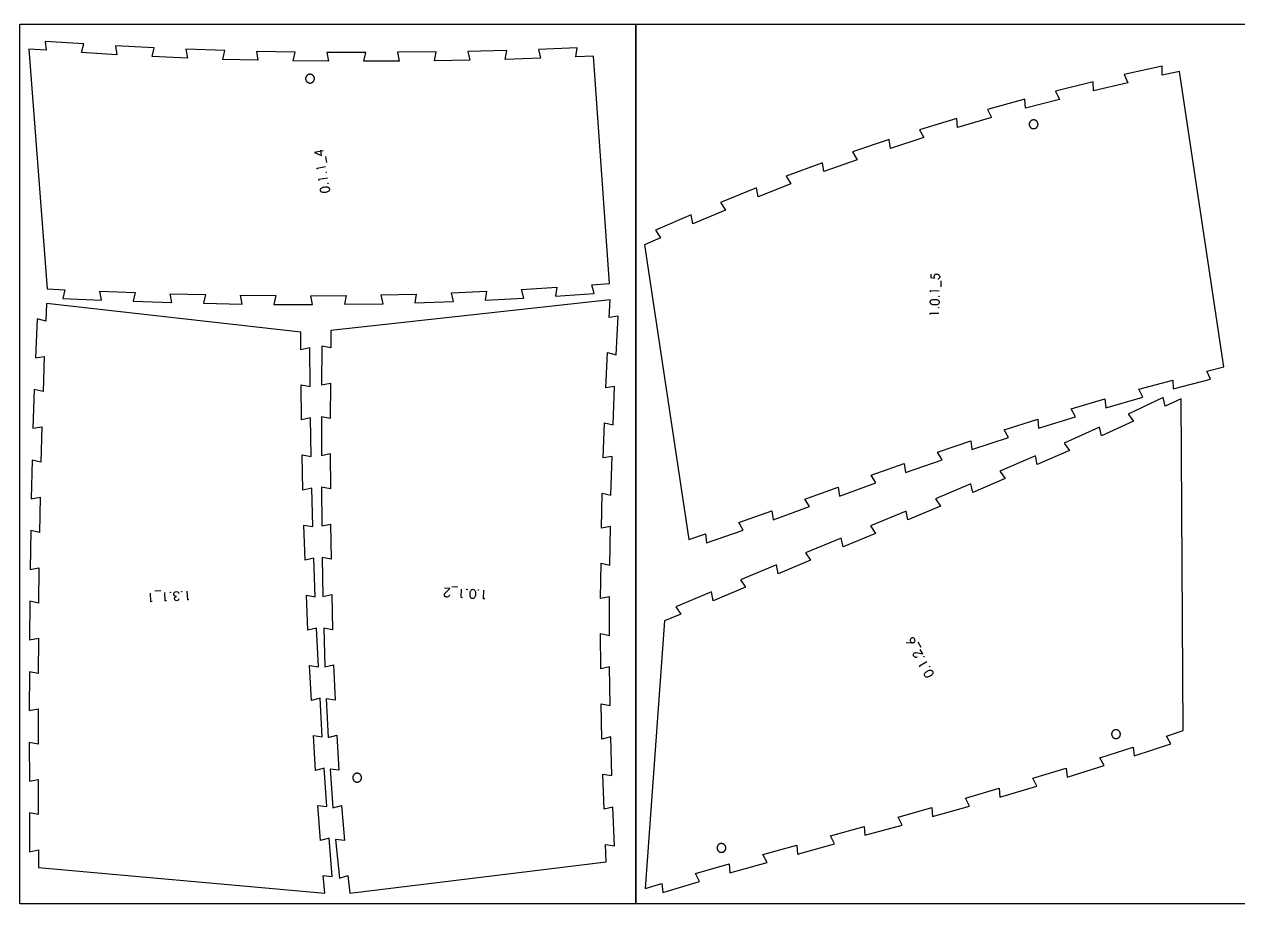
# Model space of a CAD drawing. Header units: millimetres. Extents: x 0 to 7990, y -4000 to -3000.
# Drawn here: x 705 to 2084, y -4000 to -3000 of the extents above; entities that cross this region are included whole.
import ezdxf

# ---------------------------------------------------------------- set-up
doc = ezdxf.new("R2010")
doc.units = ezdxf.units.MM
doc.header["$MEASUREMENT"] = 0
for name, color, linetype, true_color in [('Default', 18, 'Continuous', 0x000000), ('nest$l_engrave_text', 5, 'Continuous', 0x0000ff), ('nest$l_inner_cut', 3, 'Continuous', 0x00ff00), ('nest$l_outer_cut', 1, 'Continuous', 0xff0000)]:
    doc.layers.add(name, color=color, linetype=linetype, true_color=true_color)

msp = doc.modelspace()

# ---------------------------------------------------------------- linework, layer by layer
at = {"layer": 'Default'}
for points in [[(700, -4000), (700, -3000), (1400, -3000), (1400, -4000)], [(1400, -4000), (1400, -3000), (2100, -3000), (2100, -4000)]]:
    msp.add_lwpolyline(points, close=True, dxfattribs=at)
at = {"layer": 'nest$l_engrave_text'}
for points in [[(1044.7, -3144.1), (1034.7, -3145.7), (1042.9, -3149.3), (1041.9, -3143.2)], [(1048.7, -3157.2), (1047.7, -3150.4)], [(1038, -3164.9), (1037.8, -3163.5), (1047.5, -3161.9)], [(1040, -3177.5), (1039.8, -3176.1), (1049.5, -3174.5)], [(1735.4, -3284.1), (1735.3, -3287.8), (1739.5, -3288.7), (1739.4, -3288.1), (1739.2, -3287.2), (1739.3, -3286.4), (1739.4, -3285.8), (1739.7, -3285.2), (1740.1, -3284.7), (1740.7, -3284.3), (1741.5, -3284), (1742.2, -3284), (1743, -3284.1), (1743.7, -3284.4), (1744.4, -3284.9), (1745, -3285.5), (1745.3, -3286.2), (1745.5, -3287.1), (1745.4, -3287.9), (1745, -3288.7), (1744.4, -3289.3), (1744, -3289.6), (1743.6, -3289.8), (1743.5, -3289.9)], [(1747, -3298.6), (1747.1, -3291.8)], [(1735.1, -3304.3), (1735.1, -3302.9), (1744.9, -3303.1)], [(1734.7, -3329.9), (1734.7, -3328.4), (1744.5, -3328.6)], [(1197.6, -3639.9), (1190.8, -3639.6)], [(850.5, -3656.5), (849, -3656.6), (848.5, -3646.8)], [(860.2, -3644.2), (853.4, -3644.6)], [(866.7, -3655.7), (865.3, -3655.7), (864.8, -3646)], [(880.8, -3653.4), (880.3, -3654.2), (879.8, -3654.7), (879.2, -3655.2), (878.3, -3655.4), (877.4, -3655.2), (876.6, -3654.8), (876, -3654.1), (875.7, -3653.2), (875.9, -3652.3), (876.5, -3651.6), (877.2, -3651.1), (878.1, -3650.8), (876.8, -3650.5), (875.7, -3650), (875.1, -3649.3), (874.8, -3648.4), (874.9, -3647.6), (875, -3647), (875.3, -3646.4), (875.7, -3645.9), (876.8, -3645.3), (878.2, -3645), (879, -3645.2), (879.8, -3645.7), (880.3, -3646.2), (880.8, -3647.1)], [(892.2, -3654.3), (890.8, -3654.4), (890.3, -3644.6)], [(1188.4, -3648.8), (1188.3, -3649.3), (1188, -3650), (1187.7, -3650.4), (1187.2, -3650.8), (1186.4, -3651.2), (1185.4, -3651.4), (1184.9, -3651.3), (1184.4, -3651.2), (1183.8, -3650.9), (1183.4, -3650.5), (1182.8, -3649.6), (1182.6, -3649), (1182.6, -3648.5), (1182.8, -3647.6), (1182.9, -3647.3), (1183, -3647.2), (1183.2, -3646.8), (1188.6, -3641.5), (1182.8, -3641.1)], [(1202.9, -3652), (1201.5, -3651.9), (1202, -3642.2)], [(1228.4, -3653.3), (1227, -3653.3), (1227.5, -3643.5)], [(1707.5, -3702.9), (1713.9, -3703.3), (1714.5, -3703.3), (1715.1, -3703.2), (1715.6, -3703.1), (1716.3, -3702.8), (1716.8, -3702.3), (1717.2, -3701.6), (1717.4, -3700.9), (1717.3, -3700.1), (1717.1, -3699.4), (1716.7, -3698.7), (1716.1, -3698.2), (1715.4, -3697.8), (1714.6, -3697.7), (1713.9, -3697.8), (1713.2, -3698.1), (1712.5, -3698.7), (1712.1, -3699.3), (1711.9, -3700.1), (1711.9, -3700.9), (1712.2, -3701.6), (1712.6, -3702.3), (1713, -3702.7), (1713.4, -3702.9), (1713.9, -3703.1), (1714.5, -3703.3)], [(1724.3, -3708.5), (1721, -3702.6)], [(1719.8, -3719.7), (1719.3, -3719.8), (1718.6, -3720), (1718, -3719.9), (1717.5, -3719.8), (1716.7, -3719.3), (1716, -3718.5), (1715.8, -3718), (1715.6, -3717.5), (1715.6, -3716.9), (1715.7, -3716.3), (1716.2, -3715.3), (1716.6, -3714.9), (1716.9, -3714.6), (1717.9, -3714.3), (1718.2, -3714.2), (1718.3, -3714.2), (1718.8, -3714.2), (1726.1, -3715.9), (1723.3, -3710.8)], [(1723.1, -3730.6), (1722.4, -3729.4), (1730.9, -3724.6)]]:
    msp.add_lwpolyline(points, dxfattribs=at)
for points in [[(1048, -3168.2), (1048, -3168), (1048.2, -3168), (1048.4, -3168), (1048.5, -3168.1), (1048.4, -3168.3), (1048.3, -3168.4), (1048.1, -3168.4)], [(1051.5, -3188.9), (1051.1, -3189.6), (1050.4, -3190.2), (1049.5, -3190.7), (1049.4, -3190.7), (1049.2, -3190.8), (1048.9, -3190.9), (1048.5, -3191), (1047.3, -3191.2), (1046, -3191.4), (1045.5, -3191.4), (1045.2, -3191.4), (1044.9, -3191.4), (1044.8, -3191.4), (1043.6, -3191.1), (1043.1, -3190.9), (1042.8, -3190.8), (1042.2, -3190.2), (1041.8, -3189.6), (1041.6, -3189), (1041.5, -3188.2), (1041.7, -3187.4), (1042.1, -3186.8), (1042.7, -3186.2), (1043.3, -3185.9), (1044.1, -3185.5), (1044.8, -3185.3), (1045.8, -3185.1), (1046.8, -3184.9), (1047.6, -3184.8), (1048.5, -3184.8), (1049.1, -3184.9), (1049.8, -3185.1), (1050.4, -3185.4), (1051, -3185.8), (1051.3, -3186.2), (1051.6, -3186.8), (1051.8, -3187.3), (1051.8, -3188.1)], [(1050, -3180.8), (1050, -3180.6), (1050.2, -3180.6), (1050.4, -3180.6), (1050.5, -3180.8), (1050.4, -3180.9), (1050.3, -3181), (1050.1, -3181)], [(1744.4, -3309.4), (1744.4, -3309.2), (1744.6, -3309.1), (1744.7, -3309.2), (1744.8, -3309.4), (1744.7, -3309.5), (1744.6, -3309.6), (1744.4, -3309.5)], [(1744.4, -3317.6), (1743.9, -3318.2), (1743.1, -3318.6), (1742.2, -3319), (1742.1, -3319), (1741.8, -3319), (1741.5, -3319.1), (1741.1, -3319.1), (1739.9, -3319.2), (1738.6, -3319.1), (1738.1, -3319), (1737.8, -3318.9), (1737.5, -3318.9), (1737.4, -3318.9), (1736.2, -3318.4), (1735.8, -3318.1), (1735.5, -3317.9), (1735, -3317.3), (1734.7, -3316.6), (1734.6, -3315.9), (1734.7, -3315.1), (1735, -3314.4), (1735.5, -3313.9), (1736.2, -3313.4), (1736.8, -3313.2), (1737.7, -3313), (1738.5, -3312.9), (1739.5, -3312.8), (1740.5, -3312.8), (1741.3, -3312.9), (1742.2, -3313.1), (1742.7, -3313.2), (1743.4, -3313.5), (1744, -3314), (1744.4, -3314.4), (1744.7, -3314.9), (1744.9, -3315.5), (1745, -3316.1), (1744.9, -3316.8)], [(1744.1, -3322.1), (1744.2, -3322), (1744.4, -3321.9), (1744.5, -3322), (1744.6, -3322.2), (1744.5, -3322.3), (1744.3, -3322.4), (1744.2, -3322.3)], [(871.1, -3646.1), (870.9, -3646), (870.9, -3645.9), (870.9, -3645.7), (871.1, -3645.6), (871.2, -3645.7), (871.3, -3645.9), (871.3, -3646)], [(883.8, -3645.4), (883.7, -3645.4), (883.6, -3645.2), (883.7, -3645), (883.8, -3645), (884, -3645), (884.1, -3645.2), (884, -3645.4)], [(1208.3, -3642.9), (1208.1, -3642.9), (1208.1, -3642.7), (1208.1, -3642.5), (1208.3, -3642.5), (1208.5, -3642.6), (1208.5, -3642.7), (1208.5, -3642.9)], [(1216.5, -3643.1), (1217, -3643.7), (1217.5, -3644.5), (1217.8, -3645.5), (1217.8, -3645.6), (1217.8, -3645.8), (1217.9, -3646.1), (1217.9, -3646.5), (1217.9, -3647.8), (1217.8, -3649), (1217.7, -3649.5), (1217.6, -3649.9), (1217.6, -3650.1), (1217.5, -3650.2), (1217.3, -3650.8), (1217, -3651.4), (1216.7, -3651.8), (1216.5, -3652.1), (1215.9, -3652.6), (1215.2, -3652.8), (1214.5, -3652.9), (1213.7, -3652.8), (1213, -3652.4), (1212.5, -3652), (1212.1, -3651.2), (1211.8, -3650.6), (1211.6, -3649.7), (1211.6, -3649), (1211.6, -3647.9), (1211.6, -3646.9), (1211.7, -3646.1), (1211.9, -3645.3), (1212, -3644.7), (1212.4, -3644.1), (1212.8, -3643.5), (1213.3, -3643.1), (1213.8, -3642.8), (1214.4, -3642.6), (1215, -3642.5), (1215.8, -3642.7)], [(1221, -3643.6), (1220.9, -3643.6), (1220.8, -3643.4), (1220.9, -3643.2), (1221.1, -3643.2), (1221.2, -3643.2), (1221.3, -3643.4), (1221.2, -3643.6)], [(1727.4, -3719.2), (1727.4, -3719), (1727.5, -3718.9), (1727.7, -3718.8), (1727.8, -3719), (1727.8, -3719.1), (1727.7, -3719.3), (1727.5, -3719.3)], [(1737.8, -3737.4), (1737.6, -3738.2), (1737.2, -3739), (1736.5, -3739.8), (1736.4, -3739.8), (1736.2, -3739.9), (1736, -3740.1), (1735.6, -3740.4), (1734.6, -3741.1), (1733.5, -3741.6), (1733, -3741.8), (1732.7, -3741.9), (1732.4, -3742), (1732.3, -3742.1), (1731.7, -3742.2), (1731.1, -3742.2), (1730.6, -3742.2), (1730.2, -3742.2), (1729.4, -3741.9), (1728.9, -3741.5), (1728.5, -3740.9), (1728.1, -3740.1), (1728.1, -3739.4), (1728.2, -3738.7), (1728.6, -3737.9), (1729, -3737.4), (1729.6, -3736.8), (1730.2, -3736.3), (1731.1, -3735.8), (1732, -3735.3), (1732.7, -3734.9), (1733.5, -3734.6), (1734.1, -3734.5), (1734.8, -3734.4), (1735.6, -3734.5), (1736.2, -3734.7), (1736.7, -3735), (1737.2, -3735.4), (1737.5, -3735.8), (1737.8, -3736.6)], [(1733.6, -3730.3), (1733.6, -3730.2), (1733.7, -3730), (1733.9, -3730), (1734, -3730.1), (1734, -3730.3), (1733.9, -3730.4), (1733.7, -3730.5)]]:
    msp.add_lwpolyline(points, close=True, dxfattribs=at)
at = {"layer": 'nest$l_inner_cut'}
for points in [[(1029, -3056.9), (1028.8, -3057), (1028.6, -3057), (1028.5, -3057), (1028.3, -3057.1), (1028.1, -3057.1), (1028, -3057.2), (1027.8, -3057.3), (1027.7, -3057.3), (1027.5, -3057.4), (1027.3, -3057.5), (1027.2, -3057.6), (1027, -3057.7), (1026.9, -3057.8), (1026.8, -3057.9), (1026.6, -3058), (1026.5, -3058.1), (1026.4, -3058.2), (1026.2, -3058.3), (1026.1, -3058.4), (1026, -3058.6), (1025.9, -3058.7), (1025.8, -3058.8), (1025.7, -3059), (1025.6, -3059.1), (1025.5, -3059.3), (1025.4, -3059.4), (1025.3, -3059.6), (1025.2, -3059.7), (1025.2, -3059.9), (1025.1, -3060), (1025, -3060.2), (1025, -3060.4), (1024.9, -3060.5), (1024.9, -3060.7), (1024.9, -3060.9), (1024.8, -3061), (1024.8, -3061.2), (1024.8, -3061.4), (1024.8, -3061.6), (1024.8, -3061.7), (1024.8, -3061.9), (1024.8, -3062.1), (1024.8, -3062.3), (1024.8, -3062.4), (1024.8, -3062.6), (1024.8, -3062.8), (1024.9, -3062.9), (1024.9, -3063.1), (1025, -3063.3), (1025, -3063.4), (1025.1, -3063.6), (1025.1, -3063.8), (1025.2, -3063.9), (1025.3, -3064.1), (1025.4, -3064.2), (1025.4, -3064.4), (1025.5, -3064.5), (1025.6, -3064.7), (1025.7, -3064.8), (1025.8, -3065), (1025.9, -3065.1), (1026.1, -3065.2), (1026.2, -3065.4), (1026.3, -3065.5), (1026.4, -3065.6), (1026.6, -3065.7), (1026.7, -3065.8), (1026.8, -3065.9), (1027, -3066), (1027.1, -3066.1), (1027.3, -3066.2), (1027.4, -3066.3), (1027.6, -3066.4), (1027.7, -3066.4), (1027.9, -3066.5), (1028.1, -3066.6), (1028.2, -3066.6), (1028.4, -3066.7), (1028.6, -3066.7), (1028.7, -3066.8), (1028.9, -3066.8), (1029.1, -3066.8), (1029.2, -3066.8), (1029.4, -3066.9), (1029.6, -3066.9), (1029.8, -3066.9), (1029.9, -3066.9), (1030.1, -3066.9), (1030.3, -3066.8), (1030.5, -3066.8), (1030.6, -3066.8), (1030.8, -3066.8), (1031, -3066.7), (1031.1, -3066.7), (1031.3, -3066.6), (1031.5, -3066.6), (1031.6, -3066.5), (1031.8, -3066.4), (1031.9, -3066.4), (1032.1, -3066.3), (1032.2, -3066.2), (1032.4, -3066.1), (1032.5, -3066), (1032.7, -3065.9), (1032.8, -3065.8), (1033, -3065.7), (1033.1, -3065.6), (1033.2, -3065.5), (1033.3, -3065.4), (1033.5, -3065.2), (1033.6, -3065.1), (1033.7, -3065), (1033.8, -3064.8), (1033.9, -3064.7), (1034, -3064.5), (1034.1, -3064.4), (1034.2, -3064.2), (1034.2, -3064.1), (1034.3, -3063.9), (1034.4, -3063.8), (1034.4, -3063.6), (1034.5, -3063.4), (1034.6, -3063.3), (1034.6, -3063.1), (1034.6, -3062.9), (1034.7, -3062.8), (1034.7, -3062.6), (1034.7, -3062.4), (1034.7, -3062.3), (1034.8, -3062.1), (1034.8, -3061.9), (1034.8, -3061.7), (1034.7, -3061.6), (1034.7, -3061.4), (1034.7, -3061.2), (1034.7, -3061), (1034.7, -3060.9), (1034.6, -3060.7), (1034.6, -3060.5), (1034.5, -3060.4), (1034.5, -3060.2), (1034.4, -3060), (1034.3, -3059.9), (1034.3, -3059.7), (1034.2, -3059.6), (1034.1, -3059.4), (1034, -3059.3), (1033.9, -3059.1), (1033.8, -3059), (1033.7, -3058.8), (1033.6, -3058.7), (1033.5, -3058.6), (1033.4, -3058.4), (1033.3, -3058.3), (1033.2, -3058.2), (1033, -3058.1), (1032.9, -3058), (1032.8, -3057.9), (1032.6, -3057.8), (1032.5, -3057.7), (1032.3, -3057.6), (1032.2, -3057.5), (1032, -3057.4), (1031.9, -3057.3), (1031.7, -3057.3), (1031.5, -3057.2), (1031.4, -3057.1), (1031.2, -3057.1), (1031, -3057), (1030.9, -3057), (1030.7, -3057), (1030.5, -3056.9), (1030.4, -3056.9), (1030.2, -3056.9), (1030, -3056.9), (1029.8, -3056.9), (1029.7, -3056.9), (1029.5, -3056.9), (1029.3, -3056.9), (1029.1, -3056.9)], [(1852.3, -3108.7), (1852.1, -3108.7), (1851.9, -3108.7), (1851.7, -3108.7), (1851.6, -3108.8), (1851.4, -3108.8), (1851.2, -3108.8), (1851.1, -3108.9), (1850.9, -3108.9), (1850.7, -3108.9), (1850.6, -3109), (1850.4, -3109.1), (1850.2, -3109.1), (1850.1, -3109.2), (1849.9, -3109.3), (1849.8, -3109.3), (1849.6, -3109.4), (1849.5, -3109.5), (1849.3, -3109.6), (1849.2, -3109.7), (1849, -3109.8), (1848.9, -3109.9), (1848.8, -3110.1), (1848.6, -3110.2), (1848.5, -3110.3), (1848.4, -3110.4), (1848.3, -3110.6), (1848.2, -3110.7), (1848.1, -3110.8), (1848, -3111), (1847.9, -3111.1), (1847.8, -3111.3), (1847.7, -3111.4), (1847.7, -3111.6), (1847.6, -3111.7), (1847.5, -3111.9), (1847.5, -3112.1), (1847.4, -3112.2), (1847.3, -3112.4), (1847.3, -3112.6), (1847.3, -3112.7), (1847.2, -3112.9), (1847.2, -3113.1), (1847.2, -3113.2), (1847.2, -3113.4), (1847.2, -3113.6), (1847.2, -3113.8), (1847.2, -3113.9), (1847.2, -3114.1), (1847.2, -3114.3), (1847.2, -3114.5), (1847.3, -3114.6), (1847.3, -3114.8), (1847.3, -3115), (1847.4, -3115.1), (1847.4, -3115.3), (1847.5, -3115.5), (1847.5, -3115.6), (1847.6, -3115.8), (1847.7, -3115.9), (1847.8, -3116.1), (1847.9, -3116.3), (1847.9, -3116.4), (1848, -3116.5), (1848.1, -3116.7), (1848.2, -3116.8), (1848.4, -3117), (1848.5, -3117.1), (1848.6, -3117.2), (1848.7, -3117.3), (1848.8, -3117.5), (1849, -3117.6), (1849.1, -3117.7), (1849.2, -3117.8), (1849.4, -3117.9), (1849.5, -3118), (1849.7, -3118.1), (1849.8, -3118.1), (1850, -3118.2), (1850.1, -3118.3), (1850.3, -3118.4), (1850.5, -3118.4), (1850.6, -3118.5), (1850.8, -3118.5), (1851, -3118.6), (1851.1, -3118.6), (1851.3, -3118.7), (1851.5, -3118.7), (1851.6, -3118.7), (1851.8, -3118.7), (1852, -3118.7), (1852.2, -3118.7), (1852.3, -3118.7), (1852.5, -3118.7), (1852.7, -3118.7), (1852.9, -3118.7), (1853, -3118.7), (1853.2, -3118.6), (1853.4, -3118.6), (1853.5, -3118.5), (1853.7, -3118.5), (1853.9, -3118.4), (1854, -3118.4), (1854.2, -3118.3), (1854.3, -3118.2), (1854.5, -3118.1), (1854.7, -3118.1), (1854.8, -3118), (1855, -3117.9), (1855.1, -3117.8), (1855.2, -3117.7), (1855.4, -3117.6), (1855.5, -3117.5), (1855.6, -3117.3), (1855.8, -3117.2), (1855.9, -3117.1), (1856, -3117), (1856.1, -3116.8), (1856.2, -3116.7), (1856.3, -3116.5), (1856.4, -3116.4), (1856.5, -3116.3), (1856.6, -3116.1), (1856.6, -3115.9), (1856.7, -3115.8), (1856.8, -3115.6), (1856.9, -3115.5), (1856.9, -3115.3), (1857, -3115.1), (1857, -3115), (1857.1, -3114.8), (1857.1, -3114.6), (1857.1, -3114.5), (1857.1, -3114.3), (1857.2, -3114.1), (1857.2, -3113.9), (1857.2, -3113.8), (1857.2, -3113.6), (1857.2, -3113.4), (1857.1, -3113.2), (1857.1, -3113.1), (1857.1, -3112.9), (1857.1, -3112.7), (1857, -3112.6), (1857, -3112.4), (1856.9, -3112.2), (1856.9, -3112.1), (1856.8, -3111.9), (1856.8, -3111.7), (1856.7, -3111.6), (1856.6, -3111.4), (1856.5, -3111.3), (1856.4, -3111.1), (1856.3, -3111), (1856.3, -3110.8), (1856.1, -3110.7), (1856, -3110.6), (1855.9, -3110.4), (1855.8, -3110.3), (1855.7, -3110.2), (1855.6, -3110.1), (1855.4, -3109.9), (1855.3, -3109.8), (1855.2, -3109.7), (1855, -3109.6), (1854.9, -3109.5), (1854.7, -3109.4), (1854.6, -3109.3), (1854.4, -3109.3), (1854.3, -3109.2), (1854.1, -3109.1), (1854, -3109.1), (1853.8, -3109), (1853.6, -3108.9), (1853.5, -3108.9), (1853.3, -3108.9), (1853.1, -3108.8), (1852.9, -3108.8), (1852.8, -3108.8), (1852.6, -3108.7), (1852.4, -3108.7)], [(1943.4, -3802.8), (1943.2, -3802.9), (1943.1, -3803), (1942.9, -3803.1), (1942.8, -3803.2), (1942.7, -3803.3), (1942.5, -3803.4), (1942.4, -3803.5), (1942.3, -3803.6), (1942.2, -3803.8), (1942, -3803.9), (1941.9, -3804), (1941.8, -3804.2), (1941.7, -3804.3), (1941.6, -3804.4), (1941.5, -3804.6), (1941.4, -3804.7), (1941.4, -3804.9), (1941.3, -3805), (1941.2, -3805.2), (1941.2, -3805.4), (1941.1, -3805.5), (1941, -3805.7), (1941, -3805.9), (1940.9, -3806), (1940.9, -3806.2), (1940.9, -3806.4), (1940.9, -3806.5), (1940.8, -3806.7), (1940.8, -3806.9), (1940.8, -3807.1), (1940.8, -3807.2), (1940.8, -3807.4), (1940.8, -3807.6), (1940.8, -3807.7), (1940.9, -3807.9), (1940.9, -3808.1), (1940.9, -3808.3), (1941, -3808.4), (1941, -3808.6), (1941.1, -3808.8), (1941.1, -3808.9), (1941.2, -3809.1), (1941.3, -3809.2), (1941.3, -3809.4), (1941.4, -3809.6), (1941.5, -3809.7), (1941.6, -3809.9), (1941.7, -3810), (1941.8, -3810.1), (1941.9, -3810.3), (1942, -3810.4), (1942.1, -3810.5), (1942.2, -3810.7), (1942.4, -3810.8), (1942.5, -3810.9), (1942.6, -3811), (1942.8, -3811.1), (1942.9, -3811.2), (1943, -3811.3), (1943.2, -3811.4), (1943.3, -3811.5), (1943.5, -3811.6), (1943.6, -3811.7), (1943.8, -3811.7), (1944, -3811.8), (1944.1, -3811.9), (1944.3, -3811.9), (1944.5, -3812), (1944.6, -3812), (1944.8, -3812.1), (1945, -3812.1), (1945.1, -3812.1), (1945.3, -3812.1), (1945.5, -3812.2), (1945.7, -3812.2), (1945.8, -3812.2), (1946, -3812.2), (1946.2, -3812.2), (1946.3, -3812.1), (1946.5, -3812.1), (1946.7, -3812.1), (1946.9, -3812.1), (1947, -3812), (1947.2, -3812), (1947.4, -3811.9), (1947.5, -3811.9), (1947.7, -3811.8), (1947.8, -3811.7), (1948, -3811.7), (1948.2, -3811.6), (1948.3, -3811.5), (1948.5, -3811.4), (1948.6, -3811.3), (1948.7, -3811.2), (1948.9, -3811.1), (1949, -3811), (1949.2, -3810.9), (1949.3, -3810.8), (1949.4, -3810.6), (1949.5, -3810.5), (1949.6, -3810.4), (1949.7, -3810.3), (1949.9, -3810.1), (1950, -3810), (1950, -3809.8), (1950.1, -3809.7), (1950.2, -3809.5), (1950.3, -3809.4), (1950.4, -3809.2), (1950.4, -3809.1), (1950.5, -3808.9), (1950.6, -3808.7), (1950.6, -3808.6), (1950.7, -3808.4), (1950.7, -3808.2), (1950.7, -3808.1), (1950.8, -3807.9), (1950.8, -3807.7), (1950.8, -3807.5), (1950.8, -3807.4), (1950.8, -3807.2), (1950.8, -3807), (1950.8, -3806.9), (1950.8, -3806.7), (1950.8, -3806.5), (1950.7, -3806.3), (1950.7, -3806.2), (1950.7, -3806), (1950.6, -3805.8), (1950.6, -3805.7), (1950.5, -3805.5), (1950.5, -3805.3), (1950.4, -3805.2), (1950.3, -3805), (1950.2, -3804.9), (1950.2, -3804.7), (1950.1, -3804.6), (1950, -3804.4), (1949.9, -3804.3), (1949.8, -3804.1), (1949.7, -3804), (1949.6, -3803.9), (1949.4, -3803.7), (1949.3, -3803.6), (1949.2, -3803.5), (1949.1, -3803.4), (1948.9, -3803.3), (1948.8, -3803.2), (1948.7, -3803.1), (1948.5, -3803), (1948.4, -3802.9), (1948.2, -3802.8), (1948.1, -3802.7), (1947.9, -3802.6), (1947.7, -3802.6), (1947.6, -3802.5), (1947.4, -3802.4), (1947.3, -3802.4), (1947.1, -3802.3), (1946.9, -3802.3), (1946.7, -3802.3), (1946.6, -3802.2), (1946.4, -3802.2), (1946.2, -3802.2), (1946.1, -3802.2), (1945.9, -3802.2), (1945.7, -3802.2), (1945.5, -3802.2), (1945.4, -3802.2), (1945.2, -3802.2), (1945, -3802.2), (1944.9, -3802.3), (1944.7, -3802.3), (1944.5, -3802.3), (1944.3, -3802.4), (1944.2, -3802.4), (1944, -3802.5), (1943.9, -3802.6), (1943.7, -3802.6), (1943.5, -3802.7)], [(1078.3, -3856.4), (1078.3, -3856.6), (1078.3, -3856.7), (1078.3, -3856.9), (1078.3, -3857.1), (1078.4, -3857.3), (1078.4, -3857.4), (1078.4, -3857.6), (1078.5, -3857.8), (1078.5, -3857.9), (1078.5, -3858.1), (1078.6, -3858.3), (1078.7, -3858.4), (1078.7, -3858.6), (1078.8, -3858.8), (1078.9, -3858.9), (1078.9, -3859.1), (1079, -3859.2), (1079.1, -3859.4), (1079.2, -3859.5), (1079.3, -3859.7), (1079.4, -3859.8), (1079.5, -3859.9), (1079.7, -3860.1), (1079.8, -3860.2), (1079.9, -3860.3), (1080, -3860.4), (1080.2, -3860.5), (1080.3, -3860.6), (1080.4, -3860.7), (1080.6, -3860.8), (1080.7, -3860.9), (1080.9, -3861), (1081, -3861.1), (1081.2, -3861.2), (1081.3, -3861.3), (1081.5, -3861.3), (1081.7, -3861.4), (1081.8, -3861.4), (1082, -3861.5), (1082.2, -3861.5), (1082.3, -3861.6), (1082.5, -3861.6), (1082.7, -3861.6), (1082.9, -3861.6), (1083, -3861.7), (1083.2, -3861.7), (1083.4, -3861.7), (1083.5, -3861.7), (1083.7, -3861.6), (1083.9, -3861.6), (1084.1, -3861.6), (1084.2, -3861.6), (1084.4, -3861.5), (1084.6, -3861.5), (1084.7, -3861.5), (1084.9, -3861.4), (1085.1, -3861.3), (1085.2, -3861.3), (1085.4, -3861.2), (1085.5, -3861.1), (1085.7, -3861.1), (1085.9, -3861), (1086, -3860.9), (1086.1, -3860.8), (1086.3, -3860.7), (1086.4, -3860.6), (1086.6, -3860.5), (1086.7, -3860.4), (1086.8, -3860.2), (1086.9, -3860.1), (1087.1, -3860), (1087.2, -3859.9), (1087.3, -3859.7), (1087.4, -3859.6), (1087.5, -3859.4), (1087.6, -3859.3), (1087.7, -3859.2), (1087.7, -3859), (1087.8, -3858.8), (1087.9, -3858.7), (1088, -3858.5), (1088, -3858.4), (1088.1, -3858.2), (1088.1, -3858), (1088.2, -3857.9), (1088.2, -3857.7), (1088.3, -3857.5), (1088.3, -3857.4), (1088.3, -3857.2), (1088.3, -3857), (1088.3, -3856.8), (1088.3, -3856.7), (1088.3, -3856.5), (1088.3, -3856.3), (1088.3, -3856.1), (1088.3, -3856), (1088.3, -3855.8), (1088.2, -3855.6), (1088.2, -3855.5), (1088.1, -3855.3), (1088.1, -3855.1), (1088, -3855), (1088, -3854.8), (1087.9, -3854.6), (1087.8, -3854.5), (1087.8, -3854.3), (1087.7, -3854.2), (1087.6, -3854), (1087.5, -3853.9), (1087.4, -3853.7), (1087.3, -3853.6), (1087.2, -3853.5), (1087.1, -3853.3), (1086.9, -3853.2), (1086.8, -3853.1), (1086.7, -3853), (1086.6, -3852.8), (1086.4, -3852.7), (1086.3, -3852.6), (1086.1, -3852.5), (1086, -3852.4), (1085.9, -3852.3), (1085.7, -3852.3), (1085.5, -3852.2), (1085.4, -3852.1), (1085.2, -3852), (1085.1, -3852), (1084.9, -3851.9), (1084.7, -3851.9), (1084.6, -3851.8), (1084.4, -3851.8), (1084.2, -3851.7), (1084.1, -3851.7), (1083.9, -3851.7), (1083.7, -3851.7), (1083.5, -3851.7), (1083.4, -3851.7), (1083.2, -3851.7), (1083, -3851.7), (1082.9, -3851.7), (1082.7, -3851.7), (1082.5, -3851.7), (1082.3, -3851.8), (1082.2, -3851.8), (1082, -3851.8), (1081.8, -3851.9), (1081.7, -3851.9), (1081.5, -3852), (1081.3, -3852.1), (1081.2, -3852.1), (1081, -3852.2), (1080.9, -3852.3), (1080.7, -3852.4), (1080.6, -3852.5), (1080.4, -3852.6), (1080.3, -3852.7), (1080.2, -3852.8), (1080, -3852.9), (1079.9, -3853), (1079.8, -3853.1), (1079.7, -3853.3), (1079.5, -3853.4), (1079.4, -3853.5), (1079.3, -3853.7), (1079.2, -3853.8), (1079.1, -3854), (1079, -3854.1), (1078.9, -3854.2), (1078.9, -3854.4), (1078.8, -3854.6), (1078.7, -3854.7), (1078.7, -3854.9), (1078.6, -3855), (1078.5, -3855.2), (1078.5, -3855.4), (1078.5, -3855.5), (1078.4, -3855.7), (1078.4, -3855.9), (1078.4, -3856.1), (1078.3, -3856.2)], [(1495, -3932.2), (1494.8, -3932.2), (1494.7, -3932.3), (1494.5, -3932.4), (1494.4, -3932.5), (1494.3, -3932.6), (1494.1, -3932.8), (1494, -3932.9), (1493.9, -3933), (1493.8, -3933.1), (1493.6, -3933.2), (1493.5, -3933.4), (1493.4, -3933.5), (1493.3, -3933.7), (1493.2, -3933.8), (1493.1, -3933.9), (1493, -3934.1), (1493, -3934.3), (1492.9, -3934.4), (1492.8, -3934.6), (1492.7, -3934.7), (1492.7, -3934.9), (1492.6, -3935.1), (1492.6, -3935.2), (1492.5, -3935.4), (1492.5, -3935.6), (1492.5, -3935.7), (1492.4, -3935.9), (1492.4, -3936.1), (1492.4, -3936.2), (1492.4, -3936.4), (1492.4, -3936.6), (1492.4, -3936.8), (1492.4, -3936.9), (1492.4, -3937.1), (1492.5, -3937.3), (1492.5, -3937.5), (1492.5, -3937.6), (1492.6, -3937.8), (1492.6, -3938), (1492.7, -3938.1), (1492.7, -3938.3), (1492.8, -3938.5), (1492.9, -3938.6), (1492.9, -3938.8), (1493, -3938.9), (1493.1, -3939.1), (1493.2, -3939.2), (1493.3, -3939.4), (1493.4, -3939.5), (1493.5, -3939.6), (1493.6, -3939.8), (1493.7, -3939.9), (1493.8, -3940), (1494, -3940.2), (1494.1, -3940.3), (1494.2, -3940.4), (1494.4, -3940.5), (1494.5, -3940.6), (1494.6, -3940.7), (1494.8, -3940.8), (1494.9, -3940.9), (1495.1, -3941), (1495.2, -3941), (1495.4, -3941.1), (1495.6, -3941.2), (1495.7, -3941.2), (1495.9, -3941.3), (1496, -3941.3), (1496.2, -3941.4), (1496.4, -3941.4), (1496.6, -3941.5), (1496.7, -3941.5), (1496.9, -3941.5), (1497.1, -3941.5), (1497.2, -3941.5), (1497.4, -3941.5), (1497.6, -3941.5), (1497.8, -3941.5), (1497.9, -3941.5), (1498.1, -3941.5), (1498.3, -3941.5), (1498.5, -3941.4), (1498.6, -3941.4), (1498.8, -3941.3), (1499, -3941.3), (1499.1, -3941.2), (1499.3, -3941.2), (1499.4, -3941.1), (1499.6, -3941), (1499.8, -3941), (1499.9, -3940.9), (1500.1, -3940.8), (1500.2, -3940.7), (1500.3, -3940.6), (1500.5, -3940.5), (1500.6, -3940.4), (1500.7, -3940.3), (1500.9, -3940.1), (1501, -3940), (1501.1, -3939.9), (1501.2, -3939.8), (1501.3, -3939.6), (1501.4, -3939.5), (1501.5, -3939.3), (1501.6, -3939.2), (1501.7, -3939), (1501.8, -3938.9), (1501.9, -3938.7), (1502, -3938.6), (1502, -3938.4), (1502.1, -3938.3), (1502.2, -3938.1), (1502.2, -3937.9), (1502.3, -3937.8), (1502.3, -3937.6), (1502.3, -3937.4), (1502.4, -3937.3), (1502.4, -3937.1), (1502.4, -3936.9), (1502.4, -3936.7), (1502.4, -3936.6), (1502.4, -3936.4), (1502.4, -3936.2), (1502.4, -3936), (1502.4, -3935.9), (1502.3, -3935.7), (1502.3, -3935.5), (1502.3, -3935.4), (1502.2, -3935.2), (1502.2, -3935), (1502.1, -3934.9), (1502.1, -3934.7), (1502, -3934.5), (1501.9, -3934.4), (1501.8, -3934.2), (1501.8, -3934.1), (1501.7, -3933.9), (1501.6, -3933.8), (1501.5, -3933.6), (1501.4, -3933.5), (1501.3, -3933.4), (1501.2, -3933.2), (1501, -3933.1), (1500.9, -3933), (1500.8, -3932.9), (1500.7, -3932.7), (1500.5, -3932.6), (1500.4, -3932.5), (1500.2, -3932.4), (1500.1, -3932.3), (1500, -3932.2), (1499.8, -3932.1), (1499.7, -3932.1), (1499.5, -3932), (1499.3, -3931.9), (1499.2, -3931.9), (1499, -3931.8), (1498.8, -3931.7), (1498.7, -3931.7), (1498.5, -3931.7), (1498.3, -3931.6), (1498.2, -3931.6), (1498, -3931.6), (1497.8, -3931.6), (1497.7, -3931.5), (1497.5, -3931.5), (1497.3, -3931.5), (1497.1, -3931.5), (1497, -3931.6), (1496.8, -3931.6), (1496.6, -3931.6), (1496.4, -3931.6), (1496.3, -3931.7), (1496.1, -3931.7), (1495.9, -3931.8), (1495.8, -3931.8), (1495.6, -3931.9), (1495.4, -3931.9), (1495.3, -3932), (1495.1, -3932.1)]]:
    msp.add_lwpolyline(points, close=True, dxfattribs=at)
at = {"layer": 'nest$l_outer_cut'}
for points in [[(731.2, -3300.8), (751.1, -3301.8), (748.7, -3311.7), (792.6, -3313.6), (791, -3303.6), (831, -3305.1), (828.7, -3315), (872.6, -3316.4), (870.9, -3306.4), (910.9, -3307.4), (908.7, -3317.3), (952.6, -3318.1), (950.8, -3308.1), (990.8, -3308.5), (988.7, -3318.5), (1032.7, -3318.6), (1030.7, -3308.6), (1070.7, -3308.4), (1068.8, -3318.4), (1112.8, -3317.7), (1110.6, -3307.7), (1150.6, -3306.8), (1148.9, -3316.8), (1192.9, -3315.3), (1190.5, -3305.4), (1230.4, -3303.6), (1229, -3313.7), (1272.9, -3311.3), (1270.3, -3301.5), (1310.2, -3299), (1308.9, -3309.1), (1352.8, -3306), (1350.1, -3296.1), (1370, -3294.6), (1351.9, -3036.1), (1331.8, -3037), (1333.4, -3026.9), (1289.3, -3028.7), (1291.7, -3038.6), (1251.6, -3039.9), (1253.4, -3029.8), (1209.2, -3030.8), (1211.5, -3040.8), (1171.3, -3041.4), (1173.2, -3031.4), (1129.1, -3031.9), (1131.2, -3041.9), (1091, -3042.1), (1093.1, -3032.1), (1048.9, -3032), (1050.9, -3042), (1010.7, -3041.7), (1012.9, -3031.7), (968.8, -3030.9), (970.6, -3041), (930.5, -3039.9), (932.8, -3030), (888.7, -3028.4), (890.4, -3038.5), (850.3, -3036.7), (852.8, -3026.8), (808.7, -3024.5), (810.2, -3034.6), (770.1, -3032.2), (772.7, -3022.3), (728.7, -3019.5), (730, -3029.6), (710, -3028.3)], [(1460.3, -3585.8), (1479.2, -3579.4), (1480.5, -3589.5), (1522.1, -3575.2), (1517, -3566.4), (1554.7, -3553.2), (1556.1, -3563.3), (1597.5, -3548.5), (1592.3, -3539.8), (1629.9, -3526.3), (1631.4, -3536.4), (1672.8, -3521.6), (1667.5, -3512.8), (1705.2, -3499.5), (1706.6, -3509.6), (1748.1, -3495.2), (1742.9, -3486.4), (1780.8, -3473.6), (1782, -3483.7), (1823.7, -3470), (1818.7, -3461.1), (1856.8, -3449), (1857.8, -3459.1), (1899.8, -3446.2), (1895, -3437.2), (1933.3, -3425.9), (1934.1, -3436.1), (1976.4, -3424.1), (1971.7, -3415), (2010.3, -3404.5), (2010.9, -3414.7), (2053.4, -3403.7), (2048.9, -3394.5), (2068.3, -3389.7), (2018, -3053.6), (1998.4, -3057.8), (1998.2, -3047.6), (1955.2, -3057.3), (1959.4, -3066.6), (1920.4, -3075.8), (1920, -3065.6), (1877.2, -3076.2), (1881.6, -3085.4), (1842.8, -3095.5), (1842.1, -3085.3), (1799.7, -3097), (1804.2, -3106.1), (1765.8, -3117.2), (1764.8, -3107.1), (1722.6, -3119.9), (1727.5, -3128.9), (1689.4, -3141.1), (1688, -3131), (1646.3, -3145.2), (1651.5, -3154), (1613.8, -3167.5), (1612.1, -3157.4), (1570.9, -3172.9), (1576.3, -3181.5), (1539, -3196.1), (1537.1, -3186.1), (1496.3, -3202.7), (1501.9, -3211.2), (1465, -3226.8), (1462.9, -3216.8), (1422.5, -3234.3), (1428.3, -3242.7), (1410, -3250.8)], [(730.4, -3317.5), (729.5, -3337.5), (719.6, -3335.1), (717.7, -3379.2), (727.8, -3377.6), (726.3, -3417.6), (716.4, -3415.3), (714.9, -3459.4), (725, -3457.7), (723.9, -3497.8), (713.9, -3495.6), (712.9, -3539.6), (723, -3537.9), (722.2, -3577.9), (712.3, -3575.8), (711.7, -3619.9), (721.7, -3618), (721.3, -3658.1), (711.3, -3656), (711, -3700.1), (721, -3698.2), (720.8, -3738.3), (710.8, -3736.3), (710.7, -3780.4), (720.7, -3778.4), (720.7, -3818.5), (710.7, -3816.5), (710.8, -3860.6), (720.8, -3858.6), (720.9, -3898.7), (710.9, -3896.7), (711.1, -3940.8), (721.1, -3938.7), (721.2, -3958.8), (1046.5, -3987.8), (1044.9, -3967.9), (1055, -3969.1), (1051.6, -3925.4), (1041.8, -3928.1), (1038.8, -3888.3), (1049, -3889.6), (1046, -3845.8), (1036.1, -3848.5), (1033.6, -3808.7), (1043.7, -3810.1), (1041.2, -3766.3), (1031.3, -3768.8), (1029.2, -3729), (1039.3, -3730.5), (1037.2, -3686.7), (1027.3, -3689.1), (1025.6, -3649.3), (1035.7, -3650.9), (1034, -3607), (1024.1, -3609.4), (1022.8, -3569.5), (1032.9, -3571.2), (1031.7, -3527.3), (1021.7, -3529.6), (1020.9, -3489.7), (1030.9, -3491.5), (1030.2, -3447.6), (1020.2, -3449.8), (1019.7, -3409.9), (1029.8, -3411.8), (1029.5, -3367.9), (1019.5, -3370), (1019.4, -3350)], [(1366.5, -3952.4), (1365.6, -3932.5), (1375.7, -3934.1), (1373.9, -3890.1), (1364, -3892.5), (1362.6, -3852.6), (1372.7, -3854.3), (1371.5, -3810.4), (1361.6, -3812.7), (1360.8, -3772.7), (1370.8, -3774.6), (1370.2, -3730.7), (1360.3, -3732.8), (1360.1, -3692.8), (1370.1, -3694.9), (1370.1, -3650.9), (1360.1, -3652.9), (1360.5, -3612.9), (1370.4, -3615.1), (1371.1, -3571.1), (1361, -3573), (1361.9, -3533), (1371.8, -3535.3), (1373.1, -3491.4), (1363, -3493.1), (1364.4, -3453.2), (1374.3, -3455.6), (1376, -3411.7), (1366, -3413.3), (1367.8, -3373.4), (1377.7, -3375.9), (1380, -3332), (1369.9, -3333.5), (1371, -3313.5), (1053.5, -3348.1), (1053.3, -3368.1), (1043.3, -3366), (1043, -3410.1), (1053, -3408.2), (1052.8, -3448.2), (1042.8, -3446.2), (1042.7, -3490.2), (1052.7, -3488.2), (1052.9, -3528.3), (1042.9, -3526.3), (1043.2, -3570.4), (1053.2, -3568.3), (1053.7, -3608.3), (1043.6, -3606.5), (1044.4, -3650.5), (1054.4, -3648.3), (1055.3, -3688.4), (1045.3, -3686.7), (1046.7, -3730.7), (1056.6, -3728.4), (1058.2, -3768.4), (1048.1, -3766.9), (1050.4, -3810.9), (1060.2, -3808.4), (1062.7, -3848.3), (1052.6, -3847), (1055.8, -3891), (1065.6, -3888.2), (1069, -3928.1), (1058.9, -3927.1), (1063.2, -3970.9), (1072.9, -3968), (1075.1, -3987.9)], [(2019.8, -3425.8), (2001.8, -3434.4), (1999.4, -3424.5), (1959.6, -3443.2), (1965.6, -3451.4), (1929.3, -3468.1), (1927, -3458.1), (1887, -3476.2), (1892.9, -3484.5), (1856.3, -3500.6), (1854.2, -3490.7), (1813.9, -3508.2), (1819.7, -3516.6), (1783, -3532.4), (1780.9, -3522.4), (1740.5, -3539.6), (1746.2, -3548), (1709.4, -3563.5), (1707.4, -3553.5), (1666.8, -3570.4), (1672.5, -3578.9), (1635.6, -3594.2), (1633.6, -3584.2), (1593, -3601), (1598.7, -3609.5), (1561.8, -3624.8), (1559.8, -3614.8), (1519.2, -3631.6), (1524.9, -3640.1), (1487.9, -3655.4), (1485.9, -3645.4), (1445.4, -3662.3), (1451.1, -3670.7), (1432.6, -3678.4), (1410.6, -3982.6), (1429.7, -3977), (1430.6, -3987.2), (1472.6, -3974.9), (1467.9, -3965.8), (1506.2, -3954.8), (1507, -3965), (1549.2, -3953.1), (1544.5, -3944), (1582.9, -3933.3), (1583.7, -3943.5), (1625.9, -3931.8), (1621.3, -3922.7), (1659.7, -3912.1), (1660.4, -3922.2), (1702.7, -3910.5), (1698.1, -3901.4), (1736.4, -3890.7), (1737.3, -3900.8), (1779.4, -3888.9), (1774.8, -3879.8), (1813, -3868.7), (1813.9, -3878.9), (1856, -3866.4), (1851.2, -3857.4), (1889.3, -3845.9), (1890.4, -3856), (1932.3, -3843), (1927.4, -3834), (1965.3, -3821.9), (1966.6, -3832), (2008.2, -3818.2), (2003.1, -3809.4), (2022, -3803)]]:
    msp.add_lwpolyline(points, close=True, dxfattribs=at)

doc.saveas('drawing.dxf')
